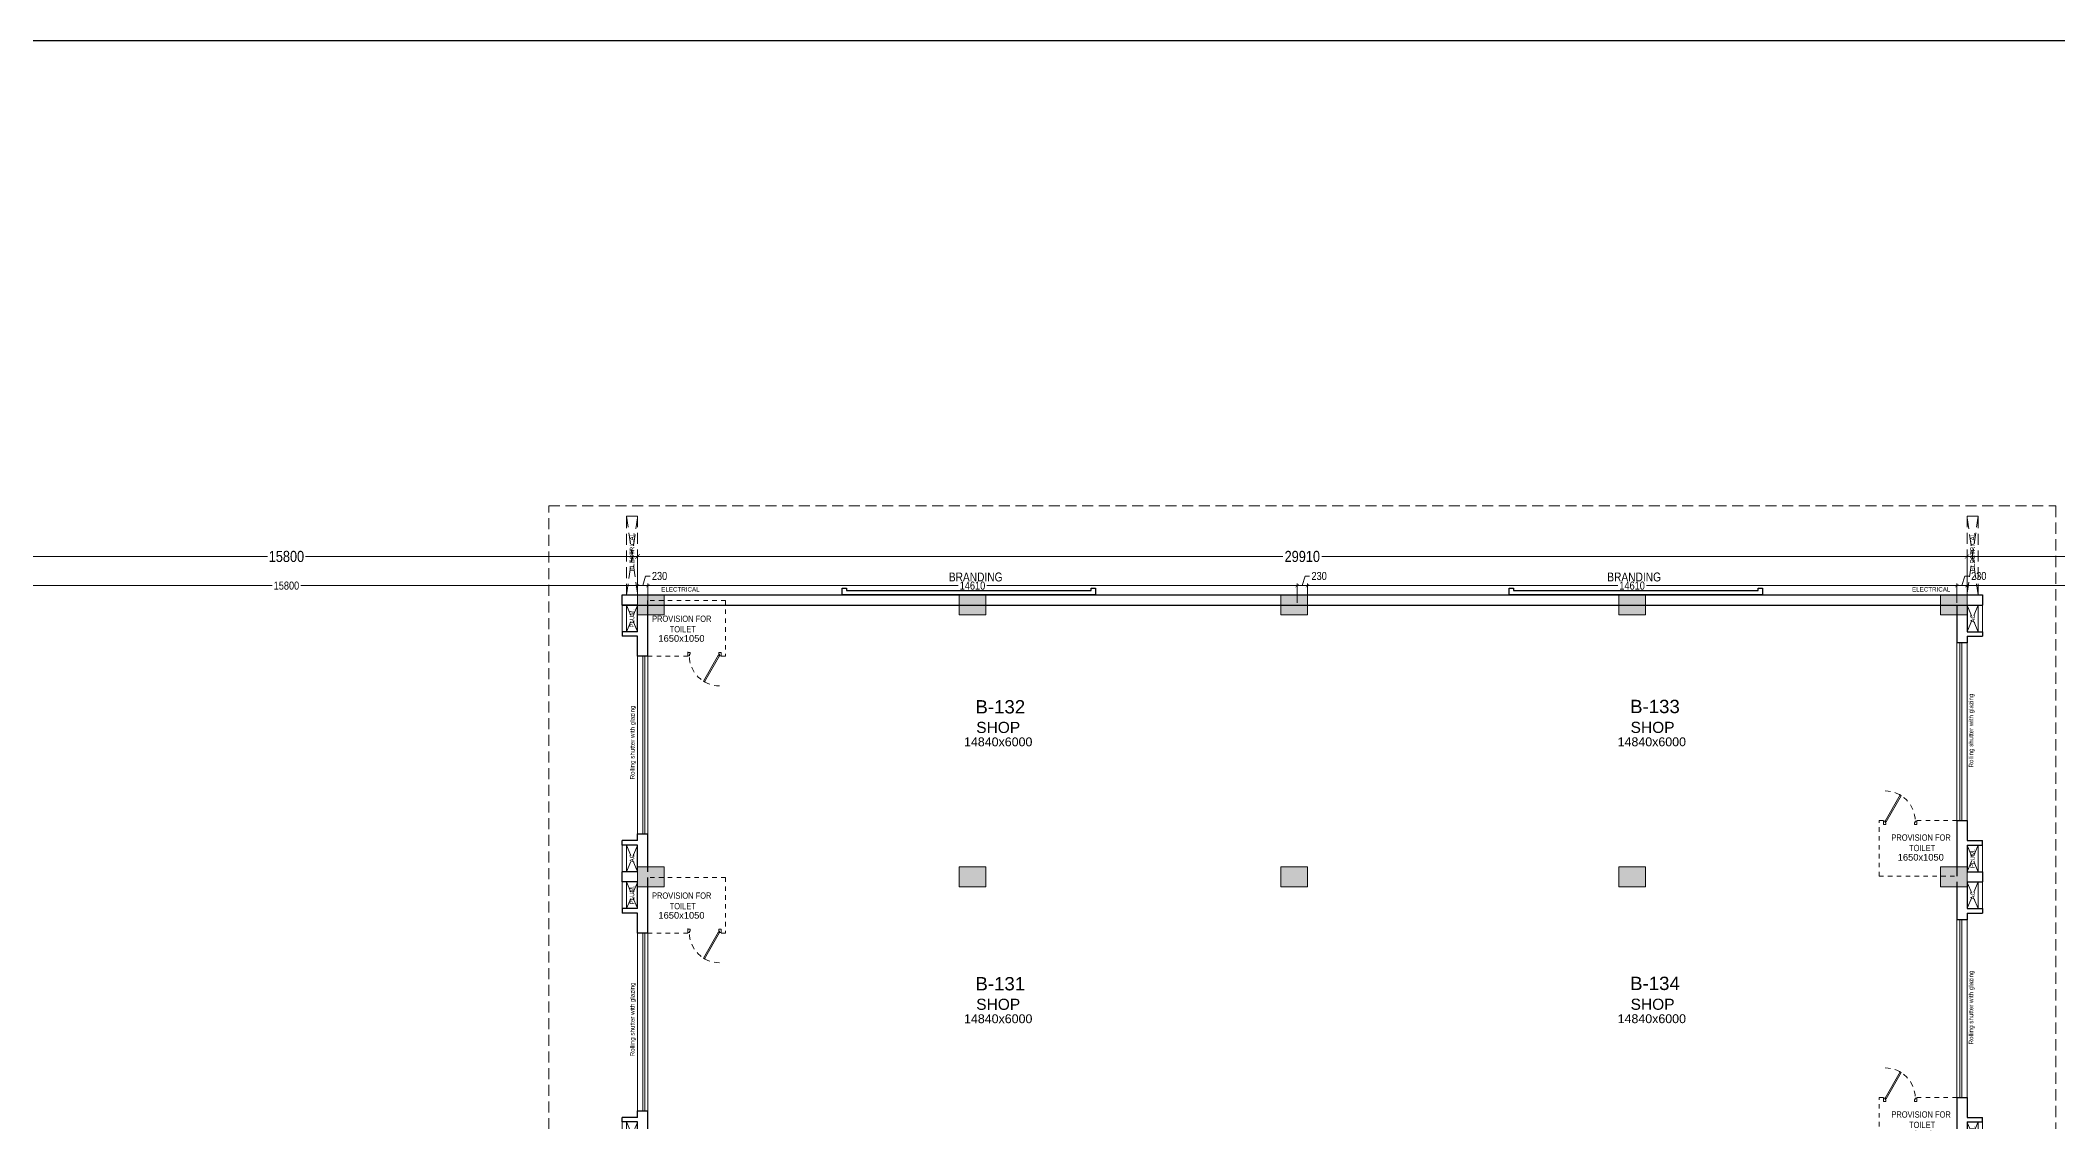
# Model space of a CAD drawing. Header units: metres. Extents: x 9819 to 10514, y 4405 to 4599.
# Drawn here: x 10104.73 to 10150.11, y 4574.86 to 4599.19 of the extents above; entities that cross this region are included whole.
import ezdxf
from ezdxf.enums import TextEntityAlignment as Align

# ---------------------------------------------------------------- set-up
doc = ezdxf.new("R2010")
doc.units = ezdxf.units.M
doc.header["$MEASUREMENT"] = 0
doc.header["$PDMODE"] = 35
doc.header["$PDSIZE"] = 0.3
doc.linetypes.add('DASHED2', pattern=[0.375, 0.25, -0.125])
doc.linetypes.add('HIDDEN', pattern=[0.375, 0.25, -0.125])
doc.layers.add('A_COL. NO', color=4, linetype='Continuous')
doc.layers.add('A_SIGNAGE', color=171, linetype='Continuous')
for name, color, linetype, lineweight in [('A_DOOR-WIN', 23, 'Continuous', 9), ('A_DOTTED', 8, 'HIDDEN', 0), ('A_ELEC DOTTED', 31, 'DASHED2', 5), ('A_EXT DIM', 7, 'Continuous', 5), ('A_LEDGE', 252, 'Continuous', 15), ('A_MISC', 8, 'Continuous', 20), ('A_SHOP NO.', 113, 'Continuous', 5), ('A_SILL 0.09', 9, 'Continuous', 9), ('A_TEXT', 7, 'Continuous', 5), ('A_WALL', 7, 'Continuous', 30), ('A_Wall Hatch', 8, 'Continuous', 5), ('COLUMN-FINAL', 210, 'Continuous', 20), ('Doorline', 251, 'DASHED2', 13)]:
    doc.layers.add(name, color=color, linetype=linetype, lineweight=lineweight)
doc.layers.get('A_COL. NO').off()
doc.styles.add('A', font='ARIALN.TTF')
doc.styles.get("Standard").update_dxf_attribs({"font": 'arial.ttf'})
doc.dimstyles.new('DIM IN MM', dxfattribs={"dimtxt": 0.18, "dimasz": 0.075, "dimexe": 0.05, "dimexo": 0.05, "dimgap": 0.05, "dimtad": 0, "dimdec": 0, "dimlfac": 1000, "dimzin": 3, "dimdsep": 46, "dimtxsty": 'A', "dimblk1": 'ARCHTICK', "dimblk2": 'ARCHTICK', "dimsah": 1, "dimcen": 0, "dimclrd": 256, "dimclre": 256, "dimclrt": 256, "dimadec": 0, "dimazin": 0, "dimtfac": 1, "dimtdec": 0, "dimtofl": 0, "dimtmove": 1, "dimatfit": 3, "dimfxl": 1, "dimtolj": 1, "dimtzin": 0, "dimlwd": -1, "dimlwe": -1, "dimarcsym": 0})
doc.dimstyles.new('DIM IN MM LARGE', dxfattribs={"dimtxt": 0.25, "dimasz": 0.1, "dimexe": 0.05, "dimexo": 0.05, "dimgap": 0.05, "dimtad": 0, "dimdec": 0, "dimlfac": 1000, "dimzin": 3, "dimdsep": 46, "dimtxsty": 'A', "dimblk1": 'ARCHTICK', "dimblk2": 'ARCHTICK', "dimsah": 1, "dimcen": 0, "dimclrd": 256, "dimclre": 256, "dimclrt": 256, "dimadec": 0, "dimazin": 0, "dimtfac": 1, "dimtdec": 0, "dimtofl": 0, "dimtmove": 2, "dimatfit": 3, "dimfxl": 1, "dimtolj": 1, "dimtzin": 0, "dimlwd": -1, "dimlwe": -1, "dimarcsym": 0})

# ---------------------------------------------------------------- blocks, each defined once
blk = doc.blocks.new('D 750')
at = {"layer": 'A_DOOR-WIN'}
for points in [[(-0.372, 0.665), (-0.035, 0.075), (-0.063, 0.059), (-0.4, 0.649)], [(-0.75, 0.075), (-0.75, 0), (-0.7, 0), (-0.7, 0.043), (-0.715, 0.043), (-0.715, 0.075)], [(0, 0.075), (0, 0), (-0.05, 0), (-0.05, 0.043), (-0.035, 0.043), (-0.035, 0.075)]]:
    blk.add_lwpolyline(points, close=True, dxfattribs=at)
at = {"layer": 'Doorline', "ltscale": 0.5}
blk.add_arc((-0.035, 0.075), 0.68, 90, 180, dxfattribs=at)
blk = doc.blocks.new('Typical shops 1st')
at = {"layer": 'A_DOOR-WIN'}
for p, q in [((30.095, -1.08), (30.095, -5.08)), ((30.145, -1.08), (30.145, -5.08)), ((0.465, -5.38), (0.465, -1.38)), ((0.515, -5.38), (0.515, -1.38))]:
    blk.add_line(p, q, dxfattribs=at)
at = {"layer": 'A_DOTTED'}
for p, q in [((0.1, -0.83), (0.35, -0.23)), ((0.1, -0.23), (0.35, -0.83)), ((30.51, -0.23), (30.26, -0.83)), ((30.51, -0.83), (30.26, -0.23)), ((0.1, -6.23), (0.35, -5.63)), ((0.1, -5.63), (0.35, -6.23)), ((30.51, -5.63), (30.26, -6.23)), ((30.51, -6.23), (30.26, -5.63))]:
    blk.add_line(p, q, dxfattribs=at)
at = {"layer": 'A_LEDGE'}
for p, q in [((0, -0.83), (0, -0.23)), ((0.1, -0.83), (0.1, -0.23)), ((30.51, -0.83), (30.51, -0.23)), ((30.61, -0.83), (30.61, -0.23)), ((0, -5.63), (0, -6.23)), ((0.1, -5.63), (0.1, -6.23)), ((30.51, -5.63), (30.51, -6.23)), ((30.61, -5.63), (30.61, -6.23))]:
    blk.add_line(p, q, dxfattribs=at)
at = {"layer": 'A_MISC', "linetype": 'DASHED2', "ltscale": 0.23}
for p, q in [((2.33, -0.13), (0.58, -0.13)), ((2.33, -0.13), (2.33, -1.38)), ((1.48, -1.38), (0.58, -1.38)), ((28.28, -6.33), (28.28, -5.08)), ((29.13, -5.08), (30.03, -5.08)), ((28.28, -6.33), (30.03, -6.33))]:
    blk.add_line(p, q, dxfattribs=at)
at = {"layer": 'A_MISC'}
for p, q in [((1.48, -1.28), (1.48, -1.38)), ((2.33, -1.38), (2.23, -1.38)), ((28.28, -5.08), (28.38, -5.08))]:
    blk.add_line(p, q, dxfattribs=at)
at = {"layer": 'A_SILL 0.09'}
for p, q in [((30.03, -5.08), (30.03, -1.08)), ((30.26, -1.08), (30.26, -5.08)), ((0.35, -5.38), (0.35, -1.38)), ((0.58, -1.38), (0.58, -5.38))]:
    blk.add_line(p, q, dxfattribs=at)
at = {"layer": 'A_WALL'}
for p, q in [((0, -0.23), (0, 0)), ((30.61, 0), (30.61, -0.23)), ((0.35, -0.23), (0, -0.23)), ((0.35, -0.83), (0.35, -0.23)), ((0.58, -1.38), (0.58, -0.13)), ((30.03, -0.23), (30.03, -1.08)), ((30.26, -0.23), (30.61, -0.23)), ((30.26, -0.23), (30.26, -0.83)), ((0.35, -0.83), (0, -0.83)), ((0, -0.83), (0, -0.93)), ((30.26, -0.83), (30.61, -0.83)), ((30.61, -0.83), (30.61, -0.93)), ((0.35, -0.93), (0, -0.93)), ((0.35, -1.38), (0.35, -0.93)), ((30.26, -1.08), (30.03, -1.08)), ((30.26, -0.93), (30.61, -0.93)), ((30.26, -0.93), (30.26, -1.08)), ((0.58, -1.38), (0.35, -1.38)), ((0.35, -5.53), (0.35, -5.38)), ((0.35, -5.38), (0.58, -5.38)), ((0.58, -6.23), (0.58, -5.38)), ((30.03, -5.08), (30.03, -6.33)), ((30.03, -5.08), (30.26, -5.08)), ((30.26, -5.08), (30.26, -5.53)), ((0.35, -5.53), (0, -5.53)), ((0, -5.63), (0, -5.53)), ((0.35, -5.63), (0, -5.63)), ((0.35, -6.23), (0.35, -5.63)), ((30.26, -5.53), (30.61, -5.53)), ((30.26, -5.63), (30.26, -6.23)), ((30.26, -5.63), (30.61, -5.63)), ((30.61, -5.63), (30.61, -5.53)), ((0.35, -6.23), (0, -6.23)), ((30.26, -6.23), (30.61, -6.23))]:
    blk.add_line(p, q, dxfattribs=at)
at = {"layer": 'A_MISC', "xscale": -1, "rotation": 180}
blk.add_blockref('D 750', (2.23, -1.293), dxfattribs=at)
at = {"layer": 'A_MISC', "xscale": -1}
blk.add_blockref('D 750', (28.38, -5.167), dxfattribs=at)
at = {"char_height": 0.1411, "width": 1.97366, "attachment_point": 1, "style": 'A'}
for insert in [(0.356, -0.466), (28.239, -5.39)]:
    blk.add_mtext('\\pxqc;PROVISION FOR\\P TOILET ', dxfattribs=dict(at, insert=insert))
at = {"layer": 'A_TEXT'}
for s, p in [('PLUM.', (0.274, -0.523)), ('AC', (30.436, -0.531)), ('Rolling shutter with glazing', (30.399, -3.053)), ('Rolling shutter with glazing', (0.282, -3.321)), ('AC', (0.274, -5.923)), ('PLUM.', (30.434, -5.936))]:
    blk.add_text(s, height=0.1, rotation=90, dxfattribs=at).set_placement(p, align=Align.CENTER)
for s, height, p in [('1650x1050', 0.15, (1.337, -1.055)), ('SHOP', 0.25, (8.463, -3.107)), ('SHOP', 0.25, (23.185, -3.106)), ('14840x6000', 0.2, (8.463, -3.407)), ('14840x6000', 0.2, (23.168, -3.406)), ('1650x1050', 0.15, (29.219, -5.979))]:
    blk.add_text(s, height=height, dxfattribs=at).set_placement(p, align=Align.CENTER)
blk = doc.blocks.new('_ARCHTICK')
at = {"color": 0, "linetype": 'ByBlock', "const_width": 0.15}
blk.add_lwpolyline([(-0.5, -0.5), (0.5, 0.5)], dxfattribs=at)
blk = doc.blocks.new('*D643')
at = {"layer": 'A_EXT DIM', "transparency": 16777216}
for p, q in [((10102.364, 4586.534), (10102.364, 4586.972)), ((10102.364, 4586.922), (10109.944, 4586.922)), ((10118.164, 4586.922), (10110.585, 4586.922)), ((10118.164, 4586.534), (10118.164, 4586.972))]:
    blk.add_line(p, q, dxfattribs=at)
at = {"layer": 'Defpoints', "color": 0, "transparency": 16777216}
for p in [(10118.164, 4586.922), (10102.364, 4586.484), (10118.164, 4586.484)]:
    blk.add_point(p, dxfattribs=at)
at = {"layer": 'A_EXT DIM', "transparency": 16777216, "xscale": 0.075, "yscale": 0.075, "zscale": 0.075, "rotation": 180}
blk.add_blockref('_ARCHTICK', (10102.364, 4586.922), dxfattribs=at)
at = {"layer": 'A_EXT DIM', "transparency": 16777216, "xscale": 0.075, "yscale": 0.075, "zscale": 0.075}
blk.add_blockref('_ARCHTICK', (10118.164, 4586.922), dxfattribs=at)
at = {"layer": 'A_EXT DIM', "transparency": 16777216, "insert": (10110.264, 4586.922), "char_height": 0.18, "attachment_point": 5, "style": 'A'}
blk.add_mtext('\\A1;15800', dxfattribs=at)
blk = doc.blocks.new('*D644')
at = {"layer": 'A_EXT DIM', "transparency": 16777216}
for p, q in [((10118.279, 4586.922), (10118.344, 4587.139)), ((10118.344, 4587.139), (10118.444, 4587.139)), ((10118.164, 4586.534), (10118.164, 4586.972)), ((10118.164, 4586.922), (10118.394, 4586.922)), ((10118.394, 4586.534), (10118.394, 4586.972))]:
    blk.add_line(p, q, dxfattribs=at)
at = {"layer": 'Defpoints', "color": 0, "transparency": 16777216}
for p in [(10118.394, 4586.922), (10118.164, 4586.484), (10118.394, 4586.484)]:
    blk.add_point(p, dxfattribs=at)
at = {"layer": 'A_EXT DIM', "transparency": 16777216, "xscale": 0.075, "yscale": 0.075, "zscale": 0.075, "rotation": 180}
blk.add_blockref('_ARCHTICK', (10118.164, 4586.922), dxfattribs=at)
at = {"layer": 'A_EXT DIM', "transparency": 16777216, "xscale": 0.075, "yscale": 0.075, "zscale": 0.075}
blk.add_blockref('_ARCHTICK', (10118.394, 4586.922), dxfattribs=at)
at = {"layer": 'A_EXT DIM', "transparency": 16777216, "insert": (10118.658, 4587.139), "char_height": 0.18, "attachment_point": 5, "style": 'A'}
blk.add_mtext('\\A1;230', dxfattribs=at)
blk = doc.blocks.new('*D645')
at = {"layer": 'A_EXT DIM', "transparency": 16777216}
for p, q in [((10118.394, 4586.534), (10118.394, 4586.972)), ((10118.394, 4586.922), (10125.379, 4586.922)), ((10133.004, 4586.922), (10126.02, 4586.922)), ((10133.004, 4586.534), (10133.004, 4586.972))]:
    blk.add_line(p, q, dxfattribs=at)
at = {"layer": 'Defpoints', "color": 0, "transparency": 16777216}
for p in [(10133.004, 4586.922), (10118.394, 4586.484), (10133.004, 4586.484)]:
    blk.add_point(p, dxfattribs=at)
at = {"layer": 'A_EXT DIM', "transparency": 16777216, "xscale": 0.075, "yscale": 0.075, "zscale": 0.075, "rotation": 180}
blk.add_blockref('_ARCHTICK', (10118.394, 4586.922), dxfattribs=at)
at = {"layer": 'A_EXT DIM', "transparency": 16777216, "xscale": 0.075, "yscale": 0.075, "zscale": 0.075}
blk.add_blockref('_ARCHTICK', (10133.004, 4586.922), dxfattribs=at)
at = {"layer": 'A_EXT DIM', "transparency": 16777216, "insert": (10125.699, 4586.922), "char_height": 0.18, "attachment_point": 5, "style": 'A'}
blk.add_mtext('\\A1;14610', dxfattribs=at)
blk = doc.blocks.new('*D646')
at = {"layer": 'A_EXT DIM', "transparency": 16777216}
for p, q in [((10133.119, 4586.922), (10133.184, 4587.139)), ((10133.184, 4587.139), (10133.284, 4587.139)), ((10133.004, 4586.534), (10133.004, 4586.972)), ((10133.004, 4586.922), (10133.234, 4586.922)), ((10133.234, 4586.534), (10133.234, 4586.972))]:
    blk.add_line(p, q, dxfattribs=at)
at = {"layer": 'Defpoints', "color": 0, "transparency": 16777216}
for p in [(10133.234, 4586.922), (10133.004, 4586.484), (10133.234, 4586.484)]:
    blk.add_point(p, dxfattribs=at)
at = {"layer": 'A_EXT DIM', "transparency": 16777216, "xscale": 0.075, "yscale": 0.075, "zscale": 0.075, "rotation": 180}
blk.add_blockref('_ARCHTICK', (10133.004, 4586.922), dxfattribs=at)
at = {"layer": 'A_EXT DIM', "transparency": 16777216, "xscale": 0.075, "yscale": 0.075, "zscale": 0.075}
blk.add_blockref('_ARCHTICK', (10133.234, 4586.922), dxfattribs=at)
at = {"layer": 'A_EXT DIM', "transparency": 16777216, "insert": (10133.498, 4587.139), "char_height": 0.18, "attachment_point": 5, "style": 'A'}
blk.add_mtext('\\A1;230', dxfattribs=at)
blk = doc.blocks.new('*D647')
at = {"layer": 'A_EXT DIM', "transparency": 16777216}
for p, q in [((10133.234, 4586.534), (10133.234, 4586.972)), ((10133.234, 4586.922), (10140.219, 4586.922)), ((10147.844, 4586.922), (10140.86, 4586.922)), ((10147.844, 4586.534), (10147.844, 4586.972))]:
    blk.add_line(p, q, dxfattribs=at)
at = {"layer": 'Defpoints', "color": 0, "transparency": 16777216}
for p in [(10147.844, 4586.922), (10133.234, 4586.484), (10147.844, 4586.484)]:
    blk.add_point(p, dxfattribs=at)
at = {"layer": 'A_EXT DIM', "transparency": 16777216, "xscale": 0.075, "yscale": 0.075, "zscale": 0.075, "rotation": 180}
blk.add_blockref('_ARCHTICK', (10133.234, 4586.922), dxfattribs=at)
at = {"layer": 'A_EXT DIM', "transparency": 16777216, "xscale": 0.075, "yscale": 0.075, "zscale": 0.075}
blk.add_blockref('_ARCHTICK', (10147.844, 4586.922), dxfattribs=at)
at = {"layer": 'A_EXT DIM', "transparency": 16777216, "insert": (10140.539, 4586.922), "char_height": 0.18, "attachment_point": 5, "style": 'A'}
blk.add_mtext('\\A1;14610', dxfattribs=at)
blk = doc.blocks.new('*D648')
at = {"layer": 'A_EXT DIM', "transparency": 16777216}
for p, q in [((10147.959, 4586.922), (10148.024, 4587.139)), ((10148.024, 4587.139), (10148.124, 4587.139)), ((10147.844, 4586.534), (10147.844, 4586.972)), ((10147.844, 4586.922), (10148.074, 4586.922)), ((10148.074, 4586.534), (10148.074, 4586.972))]:
    blk.add_line(p, q, dxfattribs=at)
at = {"layer": 'Defpoints', "color": 0, "transparency": 16777216}
for p in [(10148.074, 4586.922), (10147.844, 4586.484), (10148.074, 4586.484)]:
    blk.add_point(p, dxfattribs=at)
at = {"layer": 'A_EXT DIM', "transparency": 16777216, "xscale": 0.075, "yscale": 0.075, "zscale": 0.075, "rotation": 180}
blk.add_blockref('_ARCHTICK', (10147.844, 4586.922), dxfattribs=at)
at = {"layer": 'A_EXT DIM', "transparency": 16777216, "xscale": 0.075, "yscale": 0.075, "zscale": 0.075}
blk.add_blockref('_ARCHTICK', (10148.074, 4586.922), dxfattribs=at)
at = {"layer": 'A_EXT DIM', "transparency": 16777216, "insert": (10148.338, 4587.139), "char_height": 0.18, "attachment_point": 5, "style": 'A'}
blk.add_mtext('\\A1;230', dxfattribs=at)
blk = doc.blocks.new('*D649')
at = {"layer": 'A_EXT DIM', "transparency": 16777216}
for p, q in [((10148.074, 4586.534), (10148.074, 4586.972)), ((10148.074, 4586.922), (10155.654, 4586.922)), ((10163.874, 4586.922), (10156.295, 4586.922)), ((10163.874, 4586.534), (10163.874, 4586.972))]:
    blk.add_line(p, q, dxfattribs=at)
at = {"layer": 'Defpoints', "color": 0, "transparency": 16777216}
for p in [(10163.874, 4586.922), (10148.074, 4586.484), (10163.874, 4586.484)]:
    blk.add_point(p, dxfattribs=at)
at = {"layer": 'A_EXT DIM', "transparency": 16777216, "xscale": 0.075, "yscale": 0.075, "zscale": 0.075, "rotation": 180}
blk.add_blockref('_ARCHTICK', (10148.074, 4586.922), dxfattribs=at)
at = {"layer": 'A_EXT DIM', "transparency": 16777216, "xscale": 0.075, "yscale": 0.075, "zscale": 0.075}
blk.add_blockref('_ARCHTICK', (10163.874, 4586.922), dxfattribs=at)
at = {"layer": 'A_EXT DIM', "transparency": 16777216, "insert": (10155.974, 4586.922), "char_height": 0.18, "attachment_point": 5, "style": 'A'}
blk.add_mtext('\\A1;15800', dxfattribs=at)
blk = doc.blocks.new('*D656')
at = {"layer": 'A_EXT DIM', "transparency": 16777216}
for p, q in [((10102.364, 4586.972), (10102.364, 4587.628)), ((10102.364, 4587.578), (10109.839, 4587.578)), ((10118.164, 4587.578), (10110.69, 4587.578)), ((10118.164, 4586.972), (10118.164, 4587.628))]:
    blk.add_line(p, q, dxfattribs=at)
at = {"layer": 'Defpoints', "color": 0, "transparency": 16777216}
for p in [(10118.164, 4587.578), (10102.364, 4586.922), (10118.164, 4586.922)]:
    blk.add_point(p, dxfattribs=at)
at = {"layer": 'A_EXT DIM', "transparency": 16777216, "xscale": 0.1, "yscale": 0.1, "zscale": 0.1, "rotation": 180}
blk.add_blockref('_ARCHTICK', (10102.364, 4587.578), dxfattribs=at)
at = {"layer": 'A_EXT DIM', "transparency": 16777216, "xscale": 0.1, "yscale": 0.1, "zscale": 0.1}
blk.add_blockref('_ARCHTICK', (10118.164, 4587.578), dxfattribs=at)
at = {"layer": 'A_EXT DIM', "transparency": 16777216, "insert": (10110.264, 4587.578), "char_height": 0.25, "attachment_point": 5, "style": 'A'}
blk.add_mtext('\\A1;15800', dxfattribs=at)
blk = doc.blocks.new('*D657')
at = {"layer": 'A_EXT DIM', "transparency": 16777216}
for p, q in [((10118.164, 4586.972), (10118.164, 4587.628)), ((10118.164, 4587.578), (10132.682, 4587.578)), ((10148.074, 4587.578), (10133.556, 4587.578)), ((10148.074, 4586.972), (10148.074, 4587.628))]:
    blk.add_line(p, q, dxfattribs=at)
at = {"layer": 'Defpoints', "color": 0, "transparency": 16777216}
for p in [(10148.074, 4587.578), (10118.164, 4586.922), (10148.074, 4586.922)]:
    blk.add_point(p, dxfattribs=at)
at = {"layer": 'A_EXT DIM', "transparency": 16777216, "xscale": 0.1, "yscale": 0.1, "zscale": 0.1, "rotation": 180}
blk.add_blockref('_ARCHTICK', (10118.164, 4587.578), dxfattribs=at)
at = {"layer": 'A_EXT DIM', "transparency": 16777216, "xscale": 0.1, "yscale": 0.1, "zscale": 0.1}
blk.add_blockref('_ARCHTICK', (10148.074, 4587.578), dxfattribs=at)
at = {"layer": 'A_EXT DIM', "transparency": 16777216, "insert": (10133.119, 4587.578), "char_height": 0.25, "attachment_point": 5, "style": 'A'}
blk.add_mtext('\\A1;29910', dxfattribs=at)
blk = doc.blocks.new('*D658')
at = {"layer": 'A_EXT DIM', "transparency": 16777216}
for p, q in [((10148.074, 4586.972), (10148.074, 4587.628)), ((10148.074, 4587.578), (10155.549, 4587.578)), ((10163.874, 4587.578), (10156.4, 4587.578)), ((10163.874, 4586.972), (10163.874, 4587.628))]:
    blk.add_line(p, q, dxfattribs=at)
at = {"layer": 'Defpoints', "color": 0, "transparency": 16777216}
for p in [(10163.874, 4587.578), (10148.074, 4586.922), (10163.874, 4586.922)]:
    blk.add_point(p, dxfattribs=at)
at = {"layer": 'A_EXT DIM', "transparency": 16777216, "xscale": 0.1, "yscale": 0.1, "zscale": 0.1, "rotation": 180}
blk.add_blockref('_ARCHTICK', (10148.074, 4587.578), dxfattribs=at)
at = {"layer": 'A_EXT DIM', "transparency": 16777216, "xscale": 0.1, "yscale": 0.1, "zscale": 0.1}
blk.add_blockref('_ARCHTICK', (10163.874, 4587.578), dxfattribs=at)
at = {"layer": 'A_EXT DIM', "transparency": 16777216, "insert": (10155.974, 4587.578), "char_height": 0.25, "attachment_point": 5, "style": 'A'}
blk.add_mtext('\\A1;15800', dxfattribs=at)
blk = doc.blocks.new('WING-B REVISED COL.')
at = {"layer": 'COLUMN-FINAL'}
for color, points in [(1, [(5371.299, -8729.918), (5371.299, -8730.368), (5371.899, -8730.368), (5371.899, -8729.918)]), (1, [(5378.534, -8729.918), (5378.534, -8730.368), (5379.134, -8730.368), (5379.134, -8729.918)]), (2, [(5385.769, -8729.918), (5385.769, -8730.368), (5386.369, -8730.368), (5386.369, -8729.918)]), (1, [(5393.374, -8729.918), (5393.374, -8730.368), (5393.974, -8730.368), (5393.974, -8729.918)]), (1, [(5400.609, -8729.918), (5400.609, -8730.368), (5401.209, -8730.368), (5401.209, -8729.918)]), (1, [(5371.299, -8736.038), (5371.299, -8736.488), (5371.899, -8736.488), (5371.899, -8736.038)]), (3, [(5378.534, -8736.038), (5378.534, -8736.488), (5379.134, -8736.488), (5379.134, -8736.038)]), (3, [(5385.769, -8736.038), (5385.769, -8736.488), (5386.369, -8736.488), (5386.369, -8736.038)]), (3, [(5393.374, -8736.038), (5393.374, -8736.488), (5393.974, -8736.488), (5393.974, -8736.038)]), (1, [(5400.609, -8736.038), (5400.609, -8736.488), (5401.209, -8736.488), (5401.209, -8736.038)])]:
    blk.add_hatch(color=color, dxfattribs=at).paths.add_polyline_path(points)
at = {"layer": 'COLUMN-FINAL', "color": 1}
for points in [[(5371.299, -8729.918), (5371.299, -8730.368), (5371.899, -8730.368), (5371.899, -8729.918)], [(5378.534, -8729.918), (5378.534, -8730.368), (5379.134, -8730.368), (5379.134, -8729.918)], [(5393.374, -8729.918), (5393.374, -8730.368), (5393.974, -8730.368), (5393.974, -8729.918)], [(5400.609, -8729.918), (5400.609, -8730.368), (5401.209, -8730.368), (5401.209, -8729.918)], [(5371.299, -8736.038), (5371.299, -8736.488), (5371.899, -8736.488), (5371.899, -8736.038)], [(5400.609, -8736.038), (5400.609, -8736.488), (5401.209, -8736.488), (5401.209, -8736.038)]]:
    blk.add_lwpolyline(points, close=True, dxfattribs=at)
at = {"layer": 'COLUMN-FINAL', "color": 2}
blk.add_lwpolyline([(5385.769, -8729.918), (5385.769, -8730.368), (5386.369, -8730.368), (5386.369, -8729.918)], close=True, dxfattribs=at)
at = {"layer": 'COLUMN-FINAL', "color": 3}
for points in [[(5378.534, -8736.038), (5378.534, -8736.488), (5379.134, -8736.488), (5379.134, -8736.038)], [(5385.769, -8736.038), (5385.769, -8736.488), (5386.369, -8736.488), (5386.369, -8736.038)], [(5393.374, -8736.038), (5393.374, -8736.488), (5393.974, -8736.488), (5393.974, -8736.038)]]:
    blk.add_lwpolyline(points, close=True, dxfattribs=at)

msp = doc.modelspace()

# ---------------------------------------------------------------- linework, layer by layer
msp.add_lwpolyline([(9907.8601, 4599.1913), (10513.7871, 4599.1913), (10513.7871, 4405.0688), (9907.8601, 4405.0688)], close=True)
at = {"layer": 'A_DOTTED'}
msp.add_lwpolyline([(10070.4543, 4588.7144), (10104.3643, 4588.7144), (10104.3643, 4555.5644), (10116.1643, 4555.5644), (10116.1643, 4588.7144), (10150.0743, 4588.7144), (10150.0743, 4555.5644), (10161.8743, 4555.5644), (10161.8743, 4588.7144), (10195.7843, 4588.7144), (10195.7843, 4516.6344), (10161.8743, 4516.6344), (10161.8743, 4549.3244), (10150.0743, 4549.3244), (10150.0743, 4516.6344), (10116.1643, 4516.6344), (10116.1643, 4549.3244), (10104.3643, 4549.3244), (10104.3643, 4516.6344), (10070.4543, 4516.6344)], close=True, dxfattribs=at)
at = {"layer": 'A_ELEC DOTTED'}
for points in [[(10117.9143, 4586.7144), (10117.9143, 4588.4844), (10118.1643, 4588.4844), (10118.1643, 4586.7144), (10117.9143, 4586.7144), (10118.1643, 4588.4844), (10117.9143, 4588.4844), (10118.1643, 4586.7144)], [(10148.3243, 4586.7144), (10148.3243, 4588.4844), (10148.0743, 4588.4844), (10148.0743, 4586.7144), (10148.3243, 4586.7144), (10148.0743, 4588.4844), (10148.3243, 4588.4844), (10148.0743, 4586.7144)]]:
    msp.add_lwpolyline(points, close=True, dxfattribs=at)
at = {"layer": 'A_SIGNAGE', "color": 6}
for points in [[(10122.7643, 4586.7144), (10122.7643, 4586.8644), (10122.8643, 4586.8644), (10122.8643, 4586.8144), (10128.3693, 4586.8144), (10128.3693, 4586.8644), (10128.4693, 4586.8644), (10128.4693, 4586.7144)], [(10137.7693, 4586.7144), (10137.7693, 4586.8644), (10137.8693, 4586.8644), (10137.8693, 4586.8144), (10143.3743, 4586.8144), (10143.3743, 4586.8644), (10143.4743, 4586.8644), (10143.4743, 4586.7144)]]:
    msp.add_lwpolyline(points, close=True, dxfattribs=at)
at = {"layer": 'A_WALL'}
for p, q in [((10117.8143, 4586.7144), (10148.4243, 4586.7144)), ((10117.8143, 4586.4844), (10148.4243, 4586.4844))]:
    msp.add_line(p, q, dxfattribs=at)

# ---------------------------------------------------------------- block references
at = {"layer": 'A_COL. NO'}
msp.add_blockref('WING-B REVISED COL.', (4746.8653, 13316.6323), dxfattribs=at)
at = {"layer": 'A_Wall Hatch'}
for p in [(10117.8143, 4586.7144), (10117.8143, 4580.4844)]:
    msp.add_blockref('Typical shops 1st', p, dxfattribs=at)

# ---------------------------------------------------------------- texts
at = {"layer": 'A_SHOP NO.'}
for s, p in [('B-132', (10126.3243, 4584.046)), ('B-133', (10141.053, 4584.0537)), ('B-131', (10126.3243, 4577.816)), ('B-134', (10141.053, 4577.8237))]:
    msp.add_text(s, height=0.3, dxfattribs=at).set_placement(p, align=Align.CENTER)
at = {"layer": 'A_SIGNAGE', "color": 6, "char_height": 0.2, "attachment_point": 7, "style": 'A'}
for insert in [(10125.166, 4587.0144), (10139.9801, 4587.0144)]:
    msp.add_mtext_dynamic_manual_height_columns('BRANDING', width=1.232295, gutter_width=1, heights=[0], dxfattribs=dict(at, insert=insert))
at = {"layer": 'A_TEXT'}
for p in [(10118.0888, 4587.6783), (10148.2498, 4587.6783)]:
    msp.add_text('ELECTRICAL', height=0.1, rotation=90, dxfattribs=at).set_placement(p, align=Align.CENTER)
for p in [(10119.1281, 4586.79), (10147.2681, 4586.79)]:
    msp.add_text('ELECTRICAL', height=0.1, dxfattribs=at).set_placement(p, align=Align.CENTER)

# ---------------------------------------------------------------- dimensions: what is measured, and where the dimension line sits
at = {"layer": 'A_EXT DIM'}
for base, p1, p2, dimstyle, picture, middle in [((10118.1643, 4587.5781), (10102.3643, 4586.9218), (10118.1643, 4586.9218), 'DIM IN MM LARGE', '*D656', (10110.2643, 4587.5781)), ((10148.0743, 4587.5781), (10118.1643, 4586.9218), (10148.0743, 4586.9218), 'DIM IN MM LARGE', '*D657', (10133.1193, 4587.5781)), ((10163.8743, 4587.5781), (10148.0743, 4586.9218), (10163.8743, 4586.9218), 'DIM IN MM LARGE', '*D658', (10155.9743, 4587.5781)), ((10118.3943, 4586.9218), (10118.1643, 4586.4844), (10118.3943, 4586.4844), 'DIM IN MM', '*D644', (10118.4944, 4587.1387)), ((10133.2343, 4586.9218), (10133.0043, 4586.4844), (10133.2343, 4586.4844), 'DIM IN MM', '*D646', (10133.3344, 4587.1387)), ((10148.0743, 4586.9218), (10147.8443, 4586.4844), (10148.0743, 4586.4844), 'DIM IN MM', '*D648', (10148.1744, 4587.1387)), ((10118.1643, 4586.9218), (10102.3643, 4586.4844), (10118.1643, 4586.4844), 'DIM IN MM', '*D643', (10110.2643, 4586.9218)), ((10133.0043, 4586.9218), (10118.3943, 4586.4844), (10133.0043, 4586.4844), 'DIM IN MM', '*D645', (10125.6993, 4586.9218)), ((10147.8443, 4586.9218), (10133.2343, 4586.4844), (10147.8443, 4586.4844), 'DIM IN MM', '*D647', (10140.5393, 4586.9218)), ((10163.8743, 4586.9218), (10148.0743, 4586.4844), (10163.8743, 4586.4844), 'DIM IN MM', '*D649', (10155.9743, 4586.9218))]:
    dim = msp.add_linear_dim(base=base, p1=p1, p2=p2, dimstyle=dimstyle, override={"dimpost": '\\X'}, dxfattribs=at)
    dim.commit()
    dim.dimension.update_dxf_attribs({"geometry": picture, "text_midpoint": middle})

doc.saveas('drawing.dxf')
